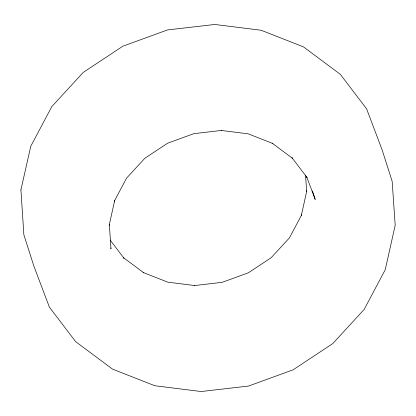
<?xml version="1.0" encoding="UTF-8"?>
<svg xmlns="http://www.w3.org/2000/svg" width="416" height="416" viewBox="0 0 416 416"><rect width="100%" height="100%" fill="white"/><g stroke="black" fill="none" stroke-linecap="round" stroke-linejoin="round"><path stroke-width="0.62" d="M110.141 240.053L123.999 258.258L123.401 257.618L143.858 272.844L143.198 272.506L167.804 282.178L194.75 285.537L194.423 285.563L222.113 282.355L248.42 272.771L271.206 257.681L289.432 237.864L301.709 214.755L301.34 215.462L306.795 190.798L306.67 191.703L305.583 175.526M312.458 190.882L315.214 199.514L306.597 176.608L307.013 177.466L292.001 157.742L292.599 158.382L272.142 143.156L272.802 143.494L248.196 133.822L221.25 130.463L221.577 130.437L193.887 133.645L167.58 143.229L144.794 158.319L126.568 178.136L114.291 201.245L114.66 200.538L109.205 225.202L109.33 224.297L110.984 248.888L110.828 247.936M20.925 189.847L23.852 234.712L33.888 266.162L49.41 307.174L75.676 341.671L112.497 369.106L154.835 385.746L201.193 391.529L248.508 386.064L293.145 369.798L332.753 343.6L364.109 309.499L385.232 269.74L395.2 225.254L392.148 181.288L382.112 149.838L366.59 108.826L340.324 74.329L303.503 46.894L261.165 30.254L214.807 24.471L167.492 29.936L122.855 46.202L83.247 72.4L51.891 106.501L30.768 146.26L20.925 189.847"/></g></svg>
